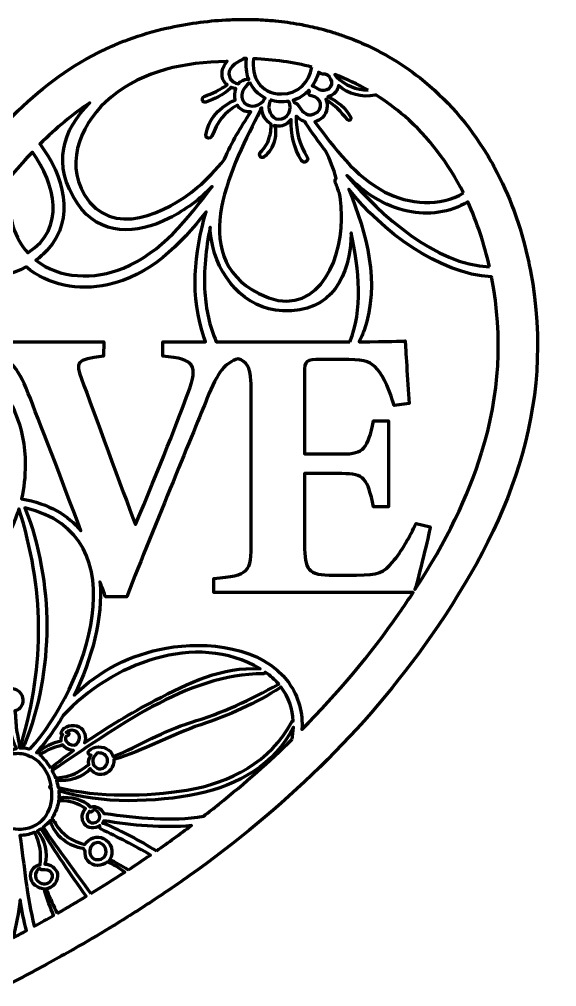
# Model space of a CAD drawing. Extents: x -491 to 5386, y -726 to 879.
# Drawn here: x 4947 to 5386, y -726 to 65 of the extents above; entities that cross this region are included whole.
import ezdxf

# ---------------------------------------------------------------- set-up
doc = ezdxf.new("R2010")
doc.units = 0
doc.header["$MEASUREMENT"] = 0
doc.layers.add('Layer 1', color=7, linetype='Continuous', lineweight=0)

# ---------------------------------------------------------------- blocks, each defined once
blk = doc.blocks.new('Block_2')
at = {"layer": 'Layer 1', "color": 250, "lineweight": 70, "true_color": 0x231f20}
for points, knots in [([(5364.76, -141.17), (5364.74, -141.08), (5364.72, -140.99), (5364.7, -140.9), (5364.12, -137.82), (5363.48, -134.79), (5362.82, -131.77), (5356.76, -104.17), (5347.47, -78.99), (5335.38, -56.57), (5333.4, -52.9), (5331.36, -49.29), (5329.23, -45.77), (5314.33, -21.07), (5295.83, -0.05), (5274.42, 16.81), (5266.32, 23.19), (5257.81, 28.96), (5248.92, 34.13), (5237.55, 40.72), (5225.57, 46.31), (5213.04, 50.82), (5211.49, 51.38), (5209.94, 51.93), (5208.37, 52.45), (5206.76, 52.99), (5205.14, 53.52), (5203.51, 54.02), (5201.39, 54.68), (5199.26, 55.3), (5197.12, 55.9), (5192.4, 57.22), (5187.6, 58.4), (5182.75, 59.43), (5180.56, 59.89), (5178.36, 60.32), (5176.15, 60.73), (5176.06, 60.74), (5175.98, 60.76), (5175.9, 60.77), (5169.45, 61.94), (5162.9, 62.86), (5156.24, 63.51), (5156.11, 63.52), (5155.98, 63.54), (5155.85, 63.55), (5153.94, 63.73), (5152.01, 63.9), (5150.08, 64.04), (5144.7, 64.44), (5139.26, 64.67), (5133.77, 64.73), (5132.81, 64.74), (5131.86, 64.76), (5130.9, 64.76), (5130.01, 64.76), (5129.12, 64.75), (5128.22, 64.74), (5126.34, 64.72), (5124.46, 64.68), (5122.57, 64.62), (5120.27, 64.55), (5117.96, 64.45), (5115.64, 64.33), (5099.88, 63.44), (5083.69, 61.2), (5067.16, 57.52), (5056.38, 55.13), (5045.97, 52.03), (5035.9, 48.29), (5032.36, 46.98), (5028.85, 45.58), (5025.39, 44.1), (5024.35, 43.65), (5023.3, 43.21), (5022.26, 42.75), (5018.44, 41.05), (5014.67, 39.25), (5010.95, 37.36), (4985.6, 24.48), (4962.6, 7.19), (4941.56, -13.85), (4939.52, -15.89), (4937.5, -17.97), (4935.5, -20.08), (4932.66, -23.07), (4929.86, -26.11), (4927.09, -29.24), (4920.95, -23.49), (4915.46, -18.26), (4910.3, -13.36), (4903.82, -7.22), (4897.83, -1.6), (4891.69, 3.82), (4884.54, 10.13), (4876.93, 15.98), (4868.93, 21.36), (4867.39, 22.4), (4865.84, 23.42), (4864.27, 24.43), (4860.58, 26.78), (4856.82, 29.03), (4852.99, 31.19), (4852.93, 31.23), (4852.87, 31.26), (4852.81, 31.3), (4849.47, 33.17), (4846.09, 34.97), (4842.66, 36.69), (4828.67, 43.72), (4813.88, 49.5), (4798.58, 53.92), (4796.74, 54.45), (4794.9, 54.96), (4793.05, 55.45), (4789.91, 56.29), (4786.75, 57.06), (4783.58, 57.78), (4780.3, 58.52), (4776.99, 59.21), (4773.68, 59.83), (4773.32, 59.9), (4772.97, 59.97), (4772.62, 60.03), (4771.34, 60.27), (4770.06, 60.5), (4768.78, 60.71), (4768.7, 60.73), (4768.62, 60.74), (4768.55, 60.75), (4764.88, 61.37), (4761.21, 61.91), (4757.52, 62.38), (4751.89, 63.09), (4746.23, 63.62), (4740.55, 63.98), (4739.5, 64.04), (4738.45, 64.1), (4737.4, 64.15), (4737.19, 64.16), (4736.98, 64.18), (4736.78, 64.19), (4734.77, 64.28), (4732.76, 64.36), (4730.74, 64.41), (4728.47, 64.47), (4726.2, 64.51), (4723.92, 64.51), (4720.8, 64.51), (4717.68, 64.45), (4714.55, 64.34), (4712.71, 64.27), (4710.87, 64.18), (4709.03, 64.08), (4707.58, 64), (4706.13, 63.91), (4704.68, 63.8), (4702.46, 63.64), (4700.25, 63.44), (4698.03, 63.22), (4673.33, 60.76), (4648.92, 54.73), (4625.9, 44.81), (4618.85, 41.77), (4611.93, 38.37), (4605.18, 34.6), (4596.62, 29.82), (4588.32, 24.44), (4580.34, 18.45), (4568.61, 9.63), (4557.58, -0.51), (4547.44, -12.04), (4540.52, -19.91), (4534.02, -28.44), (4527.99, -37.63), (4520.89, -48.47), (4514.46, -60.24), (4508.81, -72.97), (4501.21, -90.06), (4495.01, -108.87), (4490.47, -129.48), (4468.84, -227.86), (4493.89, -316.24), (4543.64, -399.45), (4606.93, -505.32), (4692.82, -585.93), (4791.38, -652), (4793.13, -653.17), (4794.89, -654.34), (4796.65, -655.5), (4804.48, -660.69), (4812.39, -665.78), (4820.37, -670.8), (4821.66, -671.61), (4822.96, -672.42), (4824.26, -673.23), (4835.49, -680.22), (4846.86, -687.05), (4858.36, -693.73), (4859.67, -694.49), (4860.99, -695.24), (4862.3, -696), (4871.97, -701.57), (4881.73, -707.04), (4891.57, -712.41), (4892.65, -713), (4893.72, -713.58), (4894.79, -714.16), (4900.97, -717.51), (4907.17, -720.83), (4913.41, -724.11), (4915.08, -724.99), (4917.06, -725.6), (4919.21, -725.98), (4921.04, -726.31), (4922.98, -726.47), (4924.97, -726.47), (4925.31, -726.47), (4925.66, -726.45), (4926.01, -726.44), (4931.51, -726.29), (4937.19, -725.01), (4941.32, -722.88), (4948.64, -719.1), (4955.9, -715.25), (4963.13, -711.36), (4965.19, -710.25), (4967.24, -709.14), (4969.29, -708.02), (4975.72, -704.52), (4982.11, -700.96), (4988.46, -697.36), (4989.69, -696.67), (4990.91, -695.98), (4992.14, -695.28), (5001.77, -689.77), (5011.3, -684.14), (5020.75, -678.4), (5022.15, -677.55), (5023.56, -676.7), (5024.96, -675.84), (5035.9, -669.12), (5046.7, -662.23), (5057.35, -655.17), (5058.44, -654.46), (5059.52, -653.75), (5060.6, -653.02), (5067.59, -648.36), (5074.5, -643.61), (5081.36, -638.79), (5082.88, -637.72), (5084.42, -636.66), (5085.93, -635.58), (5161.5, -581.78), (5228.78, -517.98), (5283.51, -439.6), (5345.73, -350.49), (5386.17, -254.19), (5364.76, -141.17)], [0, 0, 0, 0, 1, 1, 1, 2, 2, 2, 3, 3, 3, 4, 4, 4, 5, 5, 5, 6, 6, 6, 7, 7, 7, 8, 8, 8, 9, 9, 9, 10, 10, 10, 11, 11, 11, 12, 12, 12, 13, 13, 13, 14, 14, 14, 15, 15, 15, 16, 16, 16, 17, 17, 17, 18, 18, 18, 19, 19, 19, 20, 20, 20, 21, 21, 21, 22, 22, 22, 23, 23, 23, 24, 24, 24, 25, 25, 25, 26, 26, 26, 27, 27, 27, 28, 28, 28, 29, 29, 29, 30, 30, 30, 31, 31, 31, 32, 32, 32, 33, 33, 33, 34, 34, 34, 35, 35, 35, 36, 36, 36, 37, 37, 37, 38, 38, 38, 39, 39, 39, 40, 40, 40, 41, 41, 41, 42, 42, 42, 43, 43, 43, 44, 44, 44, 45, 45, 45, 46, 46, 46, 47, 47, 47, 48, 48, 48, 49, 49, 49, 50, 50, 50, 51, 51, 51, 52, 52, 52, 53, 53, 53, 54, 54, 54, 55, 55, 55, 56, 56, 56, 57, 57, 57, 58, 58, 58, 59, 59, 59, 60, 60, 60, 61, 61, 61, 62, 62, 62, 63, 63, 63, 64, 64, 64, 65, 65, 65, 66, 66, 66, 67, 67, 67, 68, 68, 68, 69, 69, 69, 70, 70, 70, 71, 71, 71, 72, 72, 72, 73, 73, 73, 74, 74, 74, 75, 75, 75, 76, 76, 76, 77, 77, 77, 78, 78, 78, 79, 79, 79, 80, 80, 80, 81, 81, 81, 82, 82, 82, 83, 83, 83, 84, 84, 84, 85, 85, 85, 86, 86, 86, 86]), ([(5130.9, 32.62), (5131.41, 32.62), (5131.92, 32.61), (5132.42, 32.6), (5131.81, 26.76), (5132.38, 20.83), (5134.34, 15.53), (5134.09, 15.68), (5133.83, 15.81), (5133.53, 15.81), (5130.25, 15.79), (5127.71, 14.29), (5125.92, 12.03), (5122.89, 12.4), (5119.93, 14.28), (5118.75, 17.12), (5115.66, 24.58), (5123.86, 29.23), (5129.25, 31.8), (5129.68, 32), (5129.97, 32.29), (5130.15, 32.61), (5130.4, 32.61), (5130.65, 32.62), (5130.9, 32.62)], [0, 0, 0, 0, 1, 1, 1, 2, 2, 2, 3, 3, 3, 4, 4, 4, 5, 5, 5, 6, 6, 6, 7, 7, 7, 8, 8, 8, 8]), ([(5186.05, 25.59), (5183.78, 13.91), (5175.12, 3.48), (5161.02, 3.71), (5143.25, 3.99), (5136.44, 18.41), (5138.18, 32.49), (5154.79, 31.97), (5170.81, 29.65), (5186.05, 25.59)], [0, 0, 0, 0, 1, 1, 1, 2, 2, 2, 3, 3, 3, 3]), ([(5114.21, 13.89), (5114.89, 12.8), (5115.78, 11.9), (5116.76, 11.1), (5110.82, 7.22), (5104.6, 4.17), (5097.97, 1.65), (5095.22, 0.6), (5096.27, -3.73), (5099.22, -2.86), (5106.63, -0.68), (5113.32, 3.12), (5119.21, 8.1), (5119.6, 8.43), (5119.77, 8.83), (5119.79, 9.25), (5121.07, 8.69), (5122.4, 8.25), (5123.78, 8.1), (5122.73, 5.13), (5122.63, 1.77), (5123.31, -1.29), (5111.58, -6.03), (5100.59, -17.01), (5099.34, -30.09), (5099.06, -33.11), (5103.27, -33.13), (5104.22, -30.75), (5108.66, -19.63), (5114.03, -11), (5125.1, -5.55), (5125.5, -6.16), (5125.82, -6.84), (5126.33, -7.36), (5129.01, -10.04), (5132.53, -11.14), (5136.04, -11), (5128, -23.02), (5120.37, -36.01), (5114.41, -49.64), (5107.87, -58.08), (5100.54, -65.92), (5092.21, -72.88), (5067.19, -93.77), (5022.04, -115.32), (5000.09, -78.78), (4983.02, -50.39), (4998.54, -18.06), (5021.79, 1.1), (5048.68, 23.28), (5081.94, 29.5), (5115.94, 30.35), (5116.19, 30.35), (5116.37, 30.44), (5116.59, 30.48), (5112.65, 25.81), (5110.99, 19.08), (5114.21, 13.89)], [0, 0, 0, 0, 1, 1, 1, 2, 2, 2, 3, 3, 3, 4, 4, 4, 5, 5, 5, 6, 6, 6, 7, 7, 7, 8, 8, 8, 9, 9, 9, 10, 10, 10, 11, 11, 11, 12, 12, 12, 13, 13, 13, 14, 14, 14, 15, 15, 15, 16, 16, 16, 17, 17, 17, 18, 18, 18, 19, 19, 19, 19]), ([(5192.07, 7.38), (5189.87, 8.15), (5188.45, 9.93), (5186.31, 10.25), (5188.62, 13.65), (5190.34, 17.49), (5191.43, 21.54), (5191.9, 21.21), (5192.46, 21.03), (5193.02, 20.83), (5193.27, 20.32), (5193.86, 19.92), (5194.53, 20.02), (5200.6, 20.93), (5205.27, 11.93), (5199.98, 8.16), (5197.75, 6.57), (5194.59, 6.49), (5192.07, 7.38)], [0, 0, 0, 0, 1, 1, 1, 2, 2, 2, 3, 3, 3, 4, 4, 4, 5, 5, 5, 6, 6, 6, 6]), ([(5232.07, 6.73), (5222.2, 7.25), (5213.15, 10.76), (5206.05, 17.69), (5205.69, 18.36), (5205.26, 18.99), (5204.8, 19.58), (5214.26, 16.01), (5223.37, 11.72), (5232.07, 6.73)], [0, 0, 0, 0, 1, 1, 1, 2, 2, 2, 3, 3, 3, 3]), ([(5135.25, 13.48), (5137.76, 7.97), (5141.81, 3.29), (5147.78, 0.41), (5147.61, 0.32), (5147.44, 0.23), (5147.34, 0), (5144.6, -5.88), (5135.02, -8.68), (5130.47, -3.14), (5125.91, 2.4), (5130.28, 9.06), (5134.81, 12.73), (5135.07, 12.94), (5135.17, 13.21), (5135.25, 13.48)], [0, 0, 0, 0, 1, 1, 1, 2, 2, 2, 3, 3, 3, 4, 4, 4, 5, 5, 5, 5]), ([(5309.86, -77.15), (5291.44, -89.18), (5265.02, -86.51), (5245.7, -76.47), (5221.03, -63.66), (5204.69, -40.68), (5188.46, -18.96), (5190.73, -18.32), (5192.87, -17.16), (5194.64, -15.44), (5198.86, -11.36), (5199.38, -5.3), (5197.29, -0.63), (5204.6, -5.07), (5209.69, -11.03), (5215.25, -17.45), (5216.54, -18.95), (5218.63, -17.04), (5217.85, -15.44), (5214.12, -7.83), (5206.6, -2.17), (5199.06, 1.49), (5201.97, 2.25), (5204.61, 3.85), (5206.25, 6.48), (5207.03, 7.74), (5207.47, 9.12), (5207.62, 10.54), (5215.9, 3.7), (5226.75, 0.4), (5237.7, 2.65), (5237.96, 2.7), (5238.19, 2.8), (5238.38, 2.94), (5246.65, -2.25), (5254.52, -8.08), (5261.94, -14.57), (5281.39, -31.56), (5297.49, -52.68), (5309.86, -77.15)], [0, 0, 0, 0, 1, 1, 1, 2, 2, 2, 3, 3, 3, 4, 4, 4, 5, 5, 5, 6, 6, 6, 7, 7, 7, 8, 8, 8, 9, 9, 9, 10, 10, 10, 11, 11, 11, 12, 12, 12, 13, 13, 13, 13]), ([(5173.94, -4.57), (5173.33, -3.76), (5172.48, -3.5), (5171.68, -3.54), (5171.45, -2.82), (5171.14, -2.13), (5170.77, -1.45), (5175.9, 0.11), (5180.19, 2.98), (5183.57, 6.74), (5183.68, 6.35), (5183.86, 5.98), (5184.08, 5.63), (5182.78, 4.7), (5183.53, 2.22), (5185.34, 2.12), (5193.97, 1.64), (5196.1, -9.29), (5187.98, -12.62), (5180.86, -15.54), (5177.53, -9.29), (5173.94, -4.57)], [0, 0, 0, 0, 1, 1, 1, 2, 2, 2, 3, 3, 3, 4, 4, 4, 5, 5, 5, 6, 6, 6, 7, 7, 7, 7]), ([(4994.28, -85.96), (5012.33, -112.89), (5042.79, -111.35), (5069.15, -98), (5082.48, -91.25), (5094.27, -82.39), (5104.43, -72.02), (5084.74, -98.14), (5062.87, -125.98), (5031.94, -138.71), (5007.82, -148.63), (4979.39, -147.37), (4960.23, -132.35), (4963.42, -129.92), (4966.5, -127.14), (4969.46, -123.97), (4993.4, -98.34), (4982.52, -62.43), (4963.65, -37.32), (4963.63, -37.3), (4963.62, -37.28), (4963.6, -37.26), (4976.66, -24.12), (4990.18, -12.92), (5004.28, -3.62), (4982.18, -25.37), (4972.93, -54.11), (4994.28, -85.96)], [0, 0, 0, 0, 1, 1, 1, 2, 2, 2, 3, 3, 3, 4, 4, 4, 5, 5, 5, 6, 6, 6, 7, 7, 7, 8, 8, 8, 9, 9, 9, 9]), ([(5205.15, -68.73), (5206.3, -71.56), (5207.44, -74.6), (5208.58, -77.75), (5209.71, -84.64), (5210.28, -91.69), (5210.25, -98.88), (5210.1, -135.85), (5187.52, -182.72), (5142.48, -159.59), (5081.68, -128.38), (5122.12, -51.99), (5143.53, -10.31), (5143.88, -9.63), (5143.91, -9), (5143.82, -8.42), (5144.2, -8.15), (5144.61, -7.92), (5144.97, -7.62), (5144.96, -12.88), (5148.03, -18.23), (5152.63, -20.89), (5152.97, -24.5), (5151.97, -29.4), (5151.12, -32.29), (5149.76, -36.93), (5146.99, -40.64), (5143.8, -44.19), (5142.11, -46.06), (5144.42, -49.62), (5146.66, -47.9), (5151.16, -44.46), (5154.04, -39.77), (5155.48, -34.29), (5156.19, -31.57), (5156.49, -28.85), (5156.28, -26.05), (5156.15, -24.29), (5155.7, -23.14), (5155.13, -21.99), (5156.21, -22.34), (5157.33, -22.59), (5158.52, -22.62), (5162.87, -22.72), (5166.55, -20.43), (5169.02, -17.15), (5168.46, -28.93), (5171.37, -40.36), (5177.42, -50.73), (5179.2, -53.8), (5184.07, -50.95), (5182.17, -47.96), (5175.65, -37.66), (5172.88, -26.51), (5173.23, -14.56), (5175.01, -16.37), (5177.19, -17.8), (5179.33, -18.6), (5179.73, -18.75), (5180.13, -18.85), (5180.54, -18.96), (5180.59, -19.45), (5180.74, -19.97), (5181.1, -20.51), (5186.1, -27.93), (5191.4, -35.52), (5197.08, -42.88), (5200.8, -50.05), (5203.68, -57.55), (5205.82, -65.3), (5205.02, -66.21), (5204.61, -67.39), (5205.15, -68.73)], [0, 0, 0, 0, 1, 1, 1, 2, 2, 2, 3, 3, 3, 4, 4, 4, 5, 5, 5, 6, 6, 6, 7, 7, 7, 8, 8, 8, 9, 9, 9, 10, 10, 10, 11, 11, 11, 12, 12, 12, 13, 13, 13, 14, 14, 14, 15, 15, 15, 16, 16, 16, 17, 17, 17, 18, 18, 18, 19, 19, 19, 20, 20, 20, 21, 21, 21, 22, 22, 22, 23, 23, 23, 24, 24, 24, 24]), ([(5151.82, -1.21), (5154.03, -1.89), (5156.43, -2.37), (5159.05, -2.6), (5161.88, -2.85), (5164.53, -2.72), (5167.02, -2.32), (5167.02, -2.33), (5167.02, -2.34), (5167.03, -2.35), (5170.45, -8.11), (5166.2, -17.35), (5158.96, -16.99), (5152.1, -16.66), (5149.08, -7.94), (5151.64, -2.45), (5151.83, -2.04), (5151.86, -1.62), (5151.82, -1.21)], [0, 0, 0, 0, 1, 1, 1, 2, 2, 2, 3, 3, 3, 4, 4, 4, 5, 5, 5, 6, 6, 6, 6]), ([(4938.62, -64.69), (4938.62, -64.69), (4951.15, -50.54), (4951.15, -50.54), (4953.2, -48.23), (4955.26, -45.97), (4957.34, -43.76), (4976.13, -70.37), (4985.1, -105.67), (4953.71, -126.31), (4948.39, -120.46), (4944.18, -113.19), (4941.51, -104.41), (4937.53, -91.32), (4936.68, -77.74), (4938.62, -64.69)], [0, 0, 0, 0, 1, 1, 1, 2, 2, 2, 3, 3, 3, 4, 4, 4, 5, 5, 5, 5]), ([(5331.22, -137.69), (5287.11, -135.81), (5242.65, -95.8), (5214.63, -62.97), (5228.55, -76.83), (5244.75, -87.89), (5264.41, -92.21), (5280.85, -95.83), (5299.14, -93.34), (5313.42, -84.5), (5321.01, -100.9), (5326.98, -118.7), (5331.22, -137.69)], [0, 0, 0, 0, 1, 1, 1, 2, 2, 2, 3, 3, 3, 4, 4, 4, 4]), ([(5084.98, -239.96), (5077.72, -260.47), (5060.68, -303.39), (5041.75, -348.51), (5031.02, -320.74), (5007.35, -255.74), (4997.57, -229.23), (4992.52, -215.98), (4992.52, -213.77), (5015.56, -210.62), (5015.56, -210.62), (5015.87, -198.94), (5015.87, -198.94), (5015.87, -198.94), (4919.63, -198.94), (4919.63, -198.94), (4919.63, -198.94), (4919.63, -210.62), (4919.63, -210.62), (4940.14, -212.51), (4944.24, -217.56), (4954.02, -241.22), (4962.36, -262.27), (4981.7, -312.93), (4997.09, -353.73), (4986.81, -340.91), (4971.07, -331.48), (4948.48, -327.36), (4950.45, -318.58), (4951.5, -309.21), (4951.5, -299.29), (4951.5, -237.12), (4903.85, -194.52), (4845.48, -194.52), (4830.33, -194.52), (4816.67, -196.89), (4804.54, -201.13), (4806.42, -197.4), (4808.07, -193.54), (4809.45, -189.55), (4822.87, -150.83), (4811.8, -110.75), (4796.92, -74.13), (4831.87, -118.81), (4902.26, -165.8), (4952.33, -137.59), (4969.79, -152.92), (4995.22, -157.35), (5018.77, -152.4), (5053.39, -145.12), (5078.18, -119.65), (5099.48, -92.63), (5089.65, -126.37), (5086.14, -162.14), (5097.91, -195.86), (5098.27, -196.89), (5098.65, -197.92), (5099.04, -198.94), (5099.04, -198.94), (5064.15, -198.94), (5064.15, -198.94), (5064.15, -198.94), (5064.15, -210.62), (5064.15, -210.62), (5090.66, -213.46), (5092.87, -218.19), (5084.98, -239.96)], [0, 0, 0, 0, 1, 1, 1, 2, 2, 2, 3, 3, 3, 4, 4, 4, 5, 5, 5, 6, 6, 6, 7, 7, 7, 8, 8, 8, 9, 9, 9, 10, 10, 10, 11, 11, 11, 12, 12, 12, 13, 13, 13, 14, 14, 14, 15, 15, 15, 16, 16, 16, 17, 17, 17, 18, 18, 18, 19, 19, 19, 20, 20, 20, 21, 21, 21, 22, 22, 22, 22]), ([(5324.78, -289.88), (5313.77, -325.59), (5295.87, -362.35), (5270.28, -401.73), (5273.65, -390.14), (5281.36, -358.31), (5282.83, -350.4), (5282.83, -350.4), (5271.15, -347.56), (5271.15, -347.56), (5266.1, -358.29), (5259.79, -369.97), (5251.9, -379.12), (5244.96, -387.64), (5240.23, -389.85), (5222.56, -389.85), (5222.56, -389.85), (5200.15, -389.85), (5200.15, -389.85), (5180.59, -389.53), (5179.96, -382.91), (5179.96, -361.13), (5179.96, -361.13), (5179.96, -306.86), (5179.96, -306.86), (5179.96, -306.86), (5210.57, -306.86), (5210.57, -306.86), (5228.87, -306.86), (5231.39, -310.64), (5236.44, -334), (5236.44, -334), (5248.75, -334), (5248.75, -334), (5248.75, -334), (5248.75, -263.63), (5248.75, -263.63), (5248.75, -263.63), (5236.44, -263.63), (5236.44, -263.63), (5231.71, -286.03), (5228.55, -290.77), (5210.88, -290.77), (5210.88, -290.77), (5179.96, -290.77), (5179.96, -290.77), (5179.96, -290.77), (5179.96, -240.87), (5179.96, -240.87), (5179.96, -240.87), (5179.96, -232.26), (5179.96, -232.26), (5179.96, -232.26), (5179.96, -224.81), (5179.96, -224.81), (5179.96, -214.09), (5181.22, -213.46), (5193.21, -213.46), (5193.21, -213.46), (5208.39, -213.46), (5208.39, -213.46), (5208.39, -213.46), (5213.72, -213.46), (5213.72, -213.46), (5214.58, -213.46), (5215.39, -213.46), (5216.18, -213.47), (5230.25, -213.67), (5234.22, -215.68), (5239.6, -221.66), (5244.96, -227.34), (5250.33, -240.28), (5253.17, -251.01), (5253.17, -251.01), (5265.47, -249.43), (5265.47, -249.43), (5264.21, -229.86), (5262.63, -203.99), (5262.32, -198.31), (5258.43, -198.59), (5249.42, -198.86), (5224.78, -198.93), (5226.21, -195.88), (5227.5, -192.76), (5228.61, -189.55), (5242.03, -150.83), (5230.96, -110.75), (5216.08, -74.13), (5242.7, -108.15), (5289.86, -143.5), (5332.95, -145.98), (5333.02, -146.38), (5333.11, -146.76), (5333.18, -147.15), (5342.3, -195.29), (5339.55, -241.97), (5324.78, -289.88)], [0, 0, 0, 0, 1, 1, 1, 2, 2, 2, 3, 3, 3, 4, 4, 4, 5, 5, 5, 6, 6, 6, 7, 7, 7, 8, 8, 8, 9, 9, 9, 10, 10, 10, 11, 11, 11, 12, 12, 12, 13, 13, 13, 14, 14, 14, 15, 15, 15, 16, 16, 16, 17, 17, 17, 18, 18, 18, 19, 19, 19, 20, 20, 20, 21, 21, 21, 22, 22, 22, 23, 23, 23, 24, 24, 24, 25, 25, 25, 26, 26, 26, 27, 27, 27, 28, 28, 28, 29, 29, 29, 30, 30, 30, 31, 31, 31, 32, 32, 32, 32]), ([(5216.96, -198.94), (5215.9, -198.94), (5214.83, -198.94), (5213.72, -198.94), (5213.72, -198.94), (5139.25, -198.94), (5139.25, -198.94), (5139.25, -198.94), (5111.17, -198.94), (5111.17, -198.94), (5111.17, -198.94), (5107.8, -198.94), (5107.8, -198.94), (5102.29, -186.42), (5099.3, -172.16), (5098.41, -158.62), (5097.23, -140.79), (5099.28, -122.92), (5102.74, -105.25), (5102.91, -108.67), (5103.22, -112.11), (5103.78, -115.55), (5108.53, -144.87), (5130.67, -172.28), (5162.1, -173.68), (5202.44, -175.49), (5217.65, -144.98), (5218.02, -109.78), (5224.99, -139.73), (5227.66, -173.77), (5216.96, -198.94)], [0, 0, 0, 0, 1, 1, 1, 2, 2, 2, 3, 3, 3, 4, 4, 4, 5, 5, 5, 6, 6, 6, 7, 7, 7, 8, 8, 8, 9, 9, 9, 10, 10, 10, 10]), ([(5257.16, -421.2), (5233.59, -454.95), (5207.31, -486.42), (5177.79, -516.2), (5178.66, -502.89), (5175.44, -489.43), (5166.79, -477.54), (5145.31, -447.97), (5099.81, -443.74), (5066.74, -449.59), (5038.15, -454.65), (5011.84, -468.07), (4991.57, -488.1), (5006.03, -458.66), (5015.32, -424.58), (5012.62, -395.21), (5014.52, -400.34), (5016.07, -404.55), (5017.13, -407.52), (5017.13, -407.52), (5034.49, -407.52), (5034.49, -407.52), (5057.84, -348.2), (5090.34, -269.94), (5100.12, -245.64), (5104.61, -234.42), (5108.3, -227.01), (5112.26, -222.01), (5114.14, -219.62), (5116.08, -217.79), (5118.2, -216.35), (5120.47, -214.8), (5122.94, -213.71), (5125.75, -212.89), (5132.67, -215.14), (5135.31, -219.67), (5136.11, -230.88), (5136.31, -233.62), (5136.4, -236.76), (5136.41, -240.36), (5136.41, -240.65), (5136.41, -240.93), (5136.41, -241.22), (5136.41, -241.22), (5136.41, -361.76), (5136.41, -361.76), (5136.41, -388.27), (5134.52, -389.85), (5105.8, -392.69), (5105.8, -392.69), (5105.8, -404.05), (5105.8, -404.05), (5105.8, -404.05), (5268.77, -404.05), (5268.77, -404.05), (5265.06, -409.71), (5261.19, -415.42), (5257.16, -421.2)], [0, 0, 0, 0, 1, 1, 1, 2, 2, 2, 3, 3, 3, 4, 4, 4, 5, 5, 5, 6, 6, 6, 7, 7, 7, 8, 8, 8, 9, 9, 9, 10, 10, 10, 11, 11, 11, 12, 12, 12, 13, 13, 13, 14, 14, 14, 15, 15, 15, 16, 16, 16, 17, 17, 17, 18, 18, 18, 19, 19, 19, 19]), ([(4955.39, -532.23), (4952.68, -531.28), (4949.83, -530.83), (4946.85, -531.18), (4946.58, -526.24), (4945.13, -521.32), (4944.46, -516.43), (4943.76, -511.28), (4943.81, -506.05), (4943.07, -500.92), (4944.56, -500.58), (4945.96, -499.89), (4947.07, -498.78), (4950.69, -495.11), (4950.14, -488.53), (4946.51, -485.08), (4942.66, -481.42), (4935.91, -481.3), (4932.22, -485.16), (4930.9, -486.54), (4932.55, -488.48), (4934.18, -487.71), (4934.31, -487.65), (4934.45, -487.59), (4934.58, -487.53), (4932.54, -491.11), (4931.48, -495.32), (4934.71, -498.61), (4935.95, -499.88), (4937.58, -500.68), (4939.3, -501.01), (4938.03, -510.19), (4939.69, -523.48), (4944.43, -531.63), (4943.66, -531.82), (4942.9, -531.98), (4942.12, -532.27), (4941.7, -532.43), (4941.4, -532.72), (4941.18, -533.07), (4934.79, -533.61), (4929.59, -535.79), (4925.43, -538.97), (4922.14, -534.97), (4919.17, -530.73), (4916.04, -526.61), (4917.12, -525.87), (4918.08, -524.93), (4918.81, -523.79), (4922.82, -517.56), (4917.58, -512.37), (4912.35, -509.38), (4910.91, -508.55), (4909.33, -507.82), (4907.71, -507.44), (4905.15, -504.75), (4902.5, -502.17), (4899.79, -499.66), (4883.02, -470.37), (4868.39, -441.44), (4867.08, -406.55), (4874.59, -405.08), (4881.79, -402.88), (4888.62, -400.01), (4890.64, -447.28), (4904.41, -493.93), (4930.18, -534.02), (4931.14, -535.52), (4933.44, -534.19), (4932.57, -532.62), (4909, -490.02), (4895.4, -444.87), (4893.26, -397.92), (4904.22, -392.66), (4914.07, -385.57), (4922.42, -376.85), (4917.44, -429.29), (4921.1, -481.74), (4936.04, -532.99), (4936.36, -534.08), (4938.01, -533.63), (4937.74, -532.52), (4925.33, -480.12), (4920.35, -426.6), (4925.65, -373.31), (4934.8, -362.78), (4941.88, -350.11), (4946.3, -335.6), (4967.18, -400.39), (4967.68, -462.22), (4948.38, -527.79), (4947.88, -529.47), (4950.31, -530.04), (4950.93, -528.5), (4975.21, -468.11), (4975.08, -395.43), (4951.27, -334.76), (5047.29, -357.39), (5000.82, -481.93), (4955.39, -532.23)], [0, 0, 0, 0, 1, 1, 1, 2, 2, 2, 3, 3, 3, 4, 4, 4, 5, 5, 5, 6, 6, 6, 7, 7, 7, 8, 8, 8, 9, 9, 9, 10, 10, 10, 11, 11, 11, 12, 12, 12, 13, 13, 13, 14, 14, 14, 15, 15, 15, 16, 16, 16, 17, 17, 17, 18, 18, 18, 19, 19, 19, 20, 20, 20, 21, 21, 21, 22, 22, 22, 23, 23, 23, 24, 24, 24, 25, 25, 25, 26, 26, 26, 27, 27, 27, 28, 28, 28, 29, 29, 29, 30, 30, 30, 31, 31, 31, 32, 32, 32, 33, 33, 33, 33]), ([(5057.89, -492.25), (5037.96, -502.75), (5018.55, -514.25), (5000.01, -527.02), (5001.78, -522.3), (5000.29, -516.55), (4995.67, -513.99), (4990.64, -511.2), (4983.08, -512.99), (4980.83, -518.5), (4980.44, -519.47), (4981.32, -520.15), (4982.18, -520.17), (4981.53, -521.04), (4981.06, -522.09), (4980.92, -523.21), (4980.83, -523.98), (4980.9, -524.73), (4981.04, -525.48), (4973.88, -526.34), (4966.71, -530.86), (4961.43, -535.17), (4961.39, -535.2), (4961.38, -535.24), (4961.34, -535.28), (4961.14, -535.13), (4960.92, -535.03), (4960.71, -534.9), (4968.34, -526.44), (4975.79, -516.14), (4982.58, -504.72), (5021.72, -462.59), (5091.04, -435.04), (5143.66, -466.59), (5112.82, -464.19), (5084.6, -478.19), (5057.89, -492.25)], [0, 0, 0, 0, 1, 1, 1, 2, 2, 2, 3, 3, 3, 4, 4, 4, 5, 5, 5, 6, 6, 6, 7, 7, 7, 8, 8, 8, 9, 9, 9, 10, 10, 10, 11, 11, 11, 12, 12, 12, 12]), ([(5158.75, -479.05), (5135.56, -491.89), (5112.46, -502.71), (5086.98, -510.31), (5064.34, -517.06), (5045.29, -529.58), (5023.51, -538.34), (5022.9, -536.32), (5021.71, -534.46), (5019.88, -533.03), (5015.13, -529.31), (5007.79, -529.32), (5003.5, -533.69), (5002.05, -535.16), (5003.53, -537.56), (5005.32, -537.23), (5003.65, -539.47), (5003, -542.3), (5003.49, -545.01), (5003.44, -545.03), (5003.38, -545), (5003.33, -545.04), (4998.94, -547.68), (4995.36, -551.04), (4990.49, -552.94), (4985.97, -554.7), (4981.1, -555.49), (4976.26, -555.68), (4975.47, -553.65), (4974.49, -551.63), (4973.42, -549.64), (5023.36, -516.88), (5084, -470.09), (5146.1, -470.56), (5147.11, -470.56), (5147.67, -469.97), (5147.84, -469.26), (5152.13, -472.21), (5155.79, -475.48), (5158.82, -479.02), (5158.8, -479.04), (5158.77, -479.03), (5158.75, -479.05)], [0, 0, 0, 0, 1, 1, 1, 2, 2, 2, 3, 3, 3, 4, 4, 4, 5, 5, 5, 6, 6, 6, 7, 7, 7, 8, 8, 8, 9, 9, 9, 10, 10, 10, 11, 11, 11, 12, 12, 12, 13, 13, 13, 14, 14, 14, 14]), ([(5169.6, -509.97), (5151.92, -542.58), (5119.52, -559.75), (5083.78, -565.63), (5050.8, -571.06), (5011.47, -571.74), (4978.5, -563.54), (4978.15, -561.7), (4977.69, -559.82), (4977.05, -557.9), (4986.6, -558.79), (4998.53, -555.89), (5004.64, -548.13), (5004.98, -548.7), (5005.35, -549.25), (5005.82, -549.76), (5010.25, -554.55), (5017.61, -553.92), (5021.46, -548.85), (5023.3, -546.44), (5024.14, -543.52), (5023.94, -540.71), (5023.96, -540.7), (5023.98, -540.72), (5024, -540.72), (5048.47, -533.61), (5070.84, -520.31), (5095.16, -512.22), (5117.91, -504.65), (5140.2, -494.84), (5160.3, -481.7), (5160.45, -481.6), (5160.56, -481.47), (5160.66, -481.34), (5167.01, -489.7), (5170.15, -499.32), (5170.77, -509.22), (5170.33, -509.23), (5169.89, -509.43), (5169.6, -509.97)], [0, 0, 0, 0, 1, 1, 1, 2, 2, 2, 3, 3, 3, 4, 4, 4, 5, 5, 5, 6, 6, 6, 7, 7, 7, 8, 8, 8, 9, 9, 9, 10, 10, 10, 11, 11, 11, 12, 12, 12, 13, 13, 13, 13]), ([(5169.79, -524.14), (5151.13, -542.42), (5131.2, -560.06), (5109.87, -577.21), (5105.79, -580.49), (5101.67, -583.74), (5097.5, -586.97), (5071.05, -591.66), (5042.88, -588.56), (5016.64, -584.75), (5016.29, -584.7), (5015.99, -584.76), (5015.68, -584.8), (5014.01, -580.77), (5009.48, -578.23), (5005.17, -579.43), (5005.09, -579.45), (5005.07, -579.53), (5005, -579.56), (4998.63, -572.83), (4988.72, -570.67), (4979.71, -571.91), (4979.39, -571.95), (4979.19, -572.14), (4979.03, -572.35), (4979.18, -570.46), (4979.2, -568.55), (4979.01, -566.61), (4979, -566.53), (4978.98, -566.45), (4978.97, -566.37), (5013.99, -577.22), (5057.66, -575.99), (5092.59, -568.78), (5125.33, -562.02), (5155.65, -544.62), (5170.86, -514.2), (5170.77, -517.51), (5170.41, -520.84), (5169.79, -524.14)], [0, 0, 0, 0, 1, 1, 1, 2, 2, 2, 3, 3, 3, 4, 4, 4, 5, 5, 5, 6, 6, 6, 7, 7, 7, 8, 8, 8, 9, 9, 9, 10, 10, 10, 11, 11, 11, 12, 12, 12, 13, 13, 13, 13]), ([(4985.92, -518.28), (4985.54, -518.26), (4985.23, -518.4), (4984.89, -518.47), (4986.91, -517.08), (4989.27, -516.32), (4991.79, -517.1), (4994.99, -518.09), (4996.33, -521.29), (4995.7, -524.42), (4995.08, -527.5), (4992.62, -529.47), (4989.45, -528.77), (4988.09, -528.47), (4986.72, -527.72), (4985.77, -526.67), (4985.78, -526.19), (4985.52, -525.78), (4985.04, -525.55), (4984.25, -523.93), (4983.71, -521.34), (4985.92, -521.23), (4987.82, -521.14), (4987.81, -518.38), (4985.92, -518.28)], [0, 0, 0, 0, 1, 1, 1, 2, 2, 2, 3, 3, 3, 4, 4, 4, 5, 5, 5, 6, 6, 6, 7, 7, 7, 8, 8, 8, 8]), ([(4972.26, -547.68), (4969.84, -543.61), (4966.91, -539.83), (4963.47, -536.93), (4966.74, -534.67), (4970.21, -532.74), (4973.94, -531.28), (4976.69, -530.21), (4979.57, -529.63), (4982.39, -528.79), (4982.77, -529.37), (4983.2, -529.91), (4983.69, -530.39), (4985.71, -532.38), (4988.38, -533.35), (4991.01, -533.35), (4984.64, -537.96), (4978.39, -542.73), (4972.26, -547.68)], [0, 0, 0, 0, 1, 1, 1, 2, 2, 2, 3, 3, 3, 4, 4, 4, 5, 5, 5, 6, 6, 6, 6]), ([(4918.98, -577.57), (4919.17, -577.38), (4919.38, -577.22), (4919.57, -577.03), (4920.54, -576.05), (4919.37, -574.84), (4918.29, -575.24), (4917.79, -573.25), (4917.49, -571.19), (4917.44, -569.08), (4917.13, -553.7), (4927.78, -540.96), (4941.58, -535.75), (4941.86, -535.92), (4942.19, -536.03), (4942.62, -535.99), (4946.81, -535.62), (4950.61, -536.18), (4954.02, -537.43), (4954.64, -538.21), (4955.59, -538.67), (4956.57, -538.53), (4965.34, -542.9), (4970.96, -552.19), (4972.76, -562.14), (4972.75, -562.13), (4972.73, -562.13), (4972.71, -562.12), (4971.44, -561.76), (4970.97, -563.63), (4972.17, -564.07), (4972.48, -564.18), (4972.8, -564.28), (4973.11, -564.39), (4975.03, -580), (4967.56, -596.44), (4948.14, -597.58), (4935.13, -598.35), (4923.12, -589.56), (4918.98, -577.57)], [0, 0, 0, 0, 1, 1, 1, 2, 2, 2, 3, 3, 3, 4, 4, 4, 5, 5, 5, 6, 6, 6, 7, 7, 7, 8, 8, 8, 9, 9, 9, 10, 10, 10, 11, 11, 11, 12, 12, 12, 13, 13, 13, 13]), ([(5009.66, -536.32), (5009.98, -536.08), (5010.1, -535.76), (5010.12, -535.45), (5011.83, -535.17), (5013.58, -535.29), (5015.21, -536.05), (5018.35, -537.52), (5019.59, -540.78), (5018.37, -544.01), (5017.15, -547.26), (5013.85, -549.35), (5010.47, -547.8), (5005.65, -545.6), (5005.62, -539.32), (5009.66, -536.32)], [0, 0, 0, 0, 1, 1, 1, 2, 2, 2, 3, 3, 3, 4, 4, 4, 5, 5, 5, 5]), ([(5035.77, -630.96), (5030.77, -627.41), (5025.65, -624.48), (5020.51, -622.62), (5024.67, -616.86), (5021.88, -608.09), (5015.59, -605.16), (5010.37, -602.72), (5003.2, -605.07), (5000.38, -610.07), (4990.1, -607.76), (4981.7, -602.14), (4976.23, -593.24), (4976.5, -592.79), (4976.45, -592.14), (4975.79, -591.94), (4975.58, -591.88), (4975.46, -591.71), (4975.27, -591.61), (4975.1, -591.29), (4974.89, -591.01), (4974.73, -590.69), (4974.53, -590.3), (4974.19, -590.11), (4973.83, -590.06), (4973.71, -589.79), (4973.52, -589.58), (4973.47, -589.28), (4973.41, -588.93), (4973.46, -588.6), (4973.5, -588.28), (4976.37, -583.98), (4978.28, -579.01), (4978.91, -573.72), (4979.1, -574.22), (4979.46, -574.64), (4980.07, -574.59), (4988.03, -574.03), (4994.65, -576.58), (5000.9, -580.76), (4998.31, -582.74), (4997.7, -587.71), (4998.46, -590.44), (4999.78, -595.17), (5004.48, -597.59), (5009.16, -596.38), (5010.34, -596.07), (5011.44, -595.49), (5012.44, -594.77), (5012.09, -595.85), (5012.35, -597.06), (5013.7, -597.72), (5027.03, -604.23), (5040.86, -610.95), (5053.89, -618.79), (5047.94, -622.88), (5041.9, -626.93), (5035.77, -630.96)], [0, 0, 0, 0, 1, 1, 1, 2, 2, 2, 3, 3, 3, 4, 4, 4, 5, 5, 5, 6, 6, 6, 7, 7, 7, 8, 8, 8, 9, 9, 9, 10, 10, 10, 11, 11, 11, 12, 12, 12, 13, 13, 13, 14, 14, 14, 15, 15, 15, 16, 16, 16, 17, 17, 17, 18, 18, 18, 19, 19, 19, 19]), ([(5006.63, -581.44), (5009.56, -581.75), (5012.22, -584.06), (5012.49, -587.12), (5012.75, -590.07), (5010.21, -592.27), (5007.43, -592.56), (5004.77, -592.85), (5002.6, -591.11), (5002.19, -588.48), (5001.81, -586.1), (5002.97, -584.67), (5003.98, -582.95), (5004.12, -583.06), (5004.27, -583.16), (5004.41, -583.27), (5005.84, -584.37), (5007.44, -582.88), (5006.63, -581.44)], [0, 0, 0, 0, 1, 1, 1, 2, 2, 2, 3, 3, 3, 4, 4, 4, 5, 5, 5, 6, 6, 6, 6]), ([(5005.28, -650.23), (4991.92, -632.48), (4978.89, -614.45), (4966.13, -596.11), (4968.24, -594.49), (4970.16, -592.66), (4971.81, -590.6), (4971.92, -590.79), (4972.04, -590.97), (4972.17, -591.15), (4972.14, -591.34), (4972.15, -591.53), (4972.23, -591.74), (4976.46, -603.34), (4986.97, -611.96), (4999.24, -613.47), (4999.25, -614.39), (4999.87, -615.13), (5000.64, -615.37), (5000.15, -618.22), (5000.74, -621.26), (5002.69, -623.63), (5006.61, -628.41), (5014.24, -628.32), (5018.78, -624.49), (5023.45, -626.38), (5028.22, -629.28), (5032.96, -632.79), (5023.94, -638.67), (5014.72, -644.48), (5005.28, -650.23)], [0, 0, 0, 0, 1, 1, 1, 2, 2, 2, 3, 3, 3, 4, 4, 4, 5, 5, 5, 6, 6, 6, 7, 7, 7, 8, 8, 8, 9, 9, 9, 10, 10, 10, 10]), ([(5058.83, -615.37), (5045.17, -606.87), (5030.59, -599.63), (5016.52, -592.89), (5015.85, -592.57), (5015.2, -592.57), (5014.61, -592.71), (5015.04, -592.14), (5015.41, -591.52), (5015.69, -590.86), (5039.16, -594.39), (5063.8, -597.13), (5087.43, -594.66), (5078.13, -601.66), (5068.61, -608.56), (5058.83, -615.37)], [0, 0, 0, 0, 1, 1, 1, 2, 2, 2, 3, 3, 3, 4, 4, 4, 5, 5, 5, 5]), ([(4977.54, -666.62), (4974.67, -660.41), (4971.98, -654.22), (4969.43, -648.13), (4968.96, -647.02), (4967.17, -647.42), (4967.56, -648.64), (4969.61, -655.04), (4972, -661.61), (4974.69, -668.24), (4969.5, -671.2), (4964.25, -674.14), (4958.94, -677.06), (4952.93, -652.74), (4950.72, -627.55), (4947.19, -602.74), (4947.74, -602.73), (4948.26, -602.77), (4948.82, -602.73), (4952.52, -602.48), (4956, -601.59), (4959.21, -600.22), (4959.19, -600.44), (4959.21, -600.67), (4959.34, -600.9), (4964.13, -609.71), (4964.46, -617.24), (4963.87, -626.91), (4959.33, -626.62), (4955.89, -631.32), (4955.86, -635.79), (4955.83, -641.97), (4962.1, -646.92), (4968.02, -646.61), (4974.1, -646.29), (4979.25, -639.96), (4977.8, -633.91), (4976.81, -629.74), (4972.06, -625.99), (4967.66, -626.37), (4970.55, -617.31), (4967.25, -606.36), (4961.42, -599.29), (4961.39, -599.26), (4961.35, -599.25), (4961.32, -599.22), (4962.4, -598.65), (4963.44, -598.03), (4964.44, -597.36), (4976.08, -616.16), (4988.45, -634.57), (5001.44, -652.56), (4993.62, -657.29), (4985.66, -661.97), (4977.54, -666.62)], [0, 0, 0, 0, 1, 1, 1, 2, 2, 2, 3, 3, 3, 4, 4, 4, 5, 5, 5, 6, 6, 6, 7, 7, 7, 8, 8, 8, 9, 9, 9, 10, 10, 10, 11, 11, 11, 12, 12, 12, 13, 13, 13, 14, 14, 14, 15, 15, 15, 16, 16, 16, 17, 17, 17, 18, 18, 18, 18]), ([(5007.34, -609.74), (5007.45, -609.66), (5007.45, -609.55), (5007.52, -609.46), (5009.01, -608.72), (5010.69, -608.42), (5012.53, -608.92), (5016.69, -610.05), (5018.99, -615.55), (5016.86, -619.31), (5014.91, -622.75), (5009.45, -623.67), (5006.46, -621.07), (5003.1, -618.13), (5003.91, -612.2), (5007.34, -609.74)], [0, 0, 0, 0, 1, 1, 1, 2, 2, 2, 3, 3, 3, 4, 4, 4, 5, 5, 5, 5]), ([(4965.36, -631.01), (4968.39, -630.67), (4971.7, -630.69), (4973.26, -633.92), (4975.08, -637.69), (4971.61, -642.18), (4967.74, -642.45), (4964.2, -642.7), (4960.38, -639.96), (4959.89, -636.36), (4959.53, -633.66), (4961.01, -630.45), (4963.63, -629.77), (4963.81, -630.52), (4964.37, -631.12), (4965.36, -631.01)], [0, 0, 0, 0, 1, 1, 1, 2, 2, 2, 3, 3, 3, 4, 4, 4, 5, 5, 5, 5]), ([(4941.6, -686.45), (4944.19, -676.33), (4946.07, -665.96), (4947.43, -655.55), (4948.69, -663.99), (4950.35, -672.37), (4952.47, -680.6), (4948.88, -682.55), (4945.25, -684.5), (4941.6, -686.45)], [0, 0, 0, 0, 1, 1, 1, 2, 2, 2, 3, 3, 3, 3])]:
    blk.add_open_spline(points, degree=3, knots=knots, dxfattribs=at)

msp = doc.modelspace()

# ---------------------------------------------------------------- block references
at = {"layer": 'Layer 1'}
msp.add_blockref('Block_2', (0, 0), dxfattribs=at)

doc.saveas('drawing.dxf')
